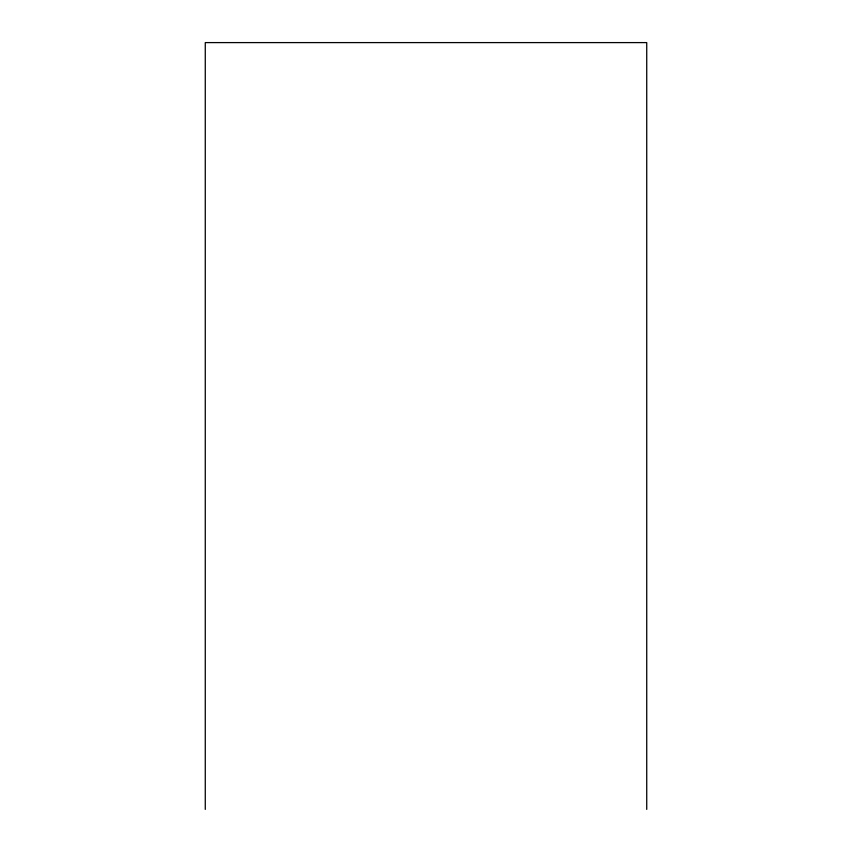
<?xml version="1.0" encoding="UTF-8"?>
<svg xmlns="http://www.w3.org/2000/svg" width="852" height="852" viewBox="0 0 852 852"><rect width="100%" height="100%" fill="white"/><g stroke="black" fill="none" stroke-linecap="round" stroke-linejoin="round"><path stroke-width="1.28" d="M646.732 809.4L646.732 42.6L205.268 42.6L205.268 809.4"/></g></svg>
